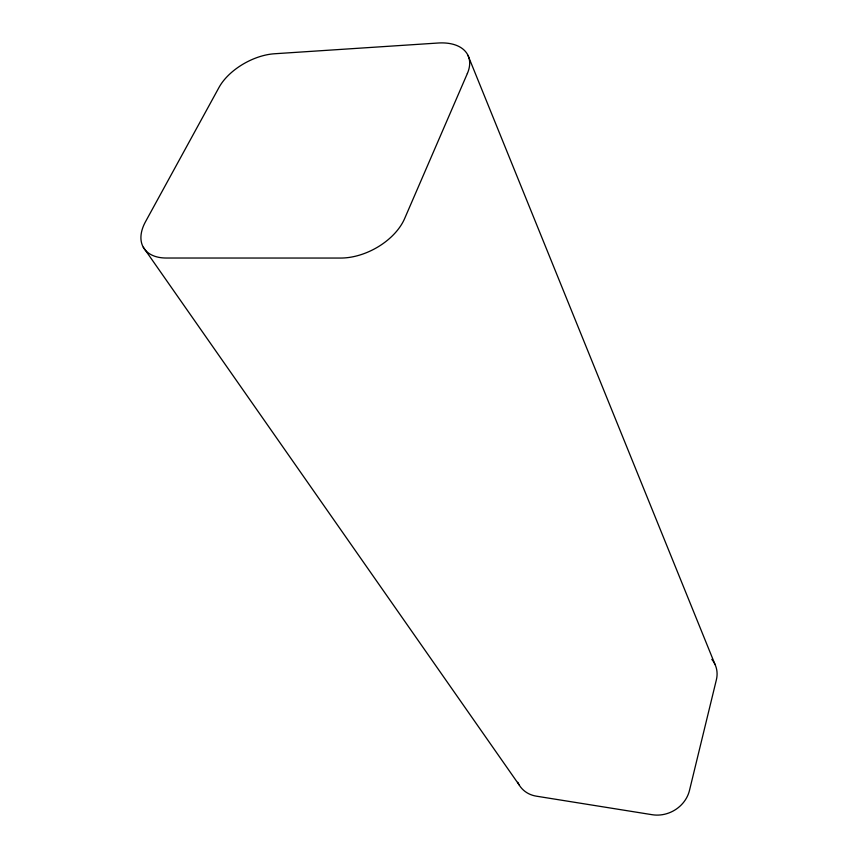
<?xml version="1.0" encoding="UTF-8"?>
<svg xmlns="http://www.w3.org/2000/svg" width="858" height="858" viewBox="0 0 858 858"><rect width="100%" height="100%" fill="white"/><g stroke="black" fill="none" stroke-linecap="round" stroke-linejoin="round"><path stroke-width="1.29" d="M143.275 247.222L519.154 784.92M467.953 55.309L715.046 664.51M711.808 659.362A30.062 25.976 -21.4 0 1 716.387 679.761L689.478 790.443A31.199 28.207 -27.5 0 1 652.187 814.714L536.368 796.17A30.255 26.308 -35.9 0 1 517.792 782.292M467.353 73.531L404.622 218.597A52.435 33.108 -28.1 0 1 340.723 258.054L166.28 258.022A49.732 29.537 -31.6 0 1 145.506 221.718L219.037 87.387A46.579 26.126 -28.7 0 1 274.453 53.764L438.138 43.018A49.206 28.925 -25.4 0 1 467.353 73.531"/></g></svg>
